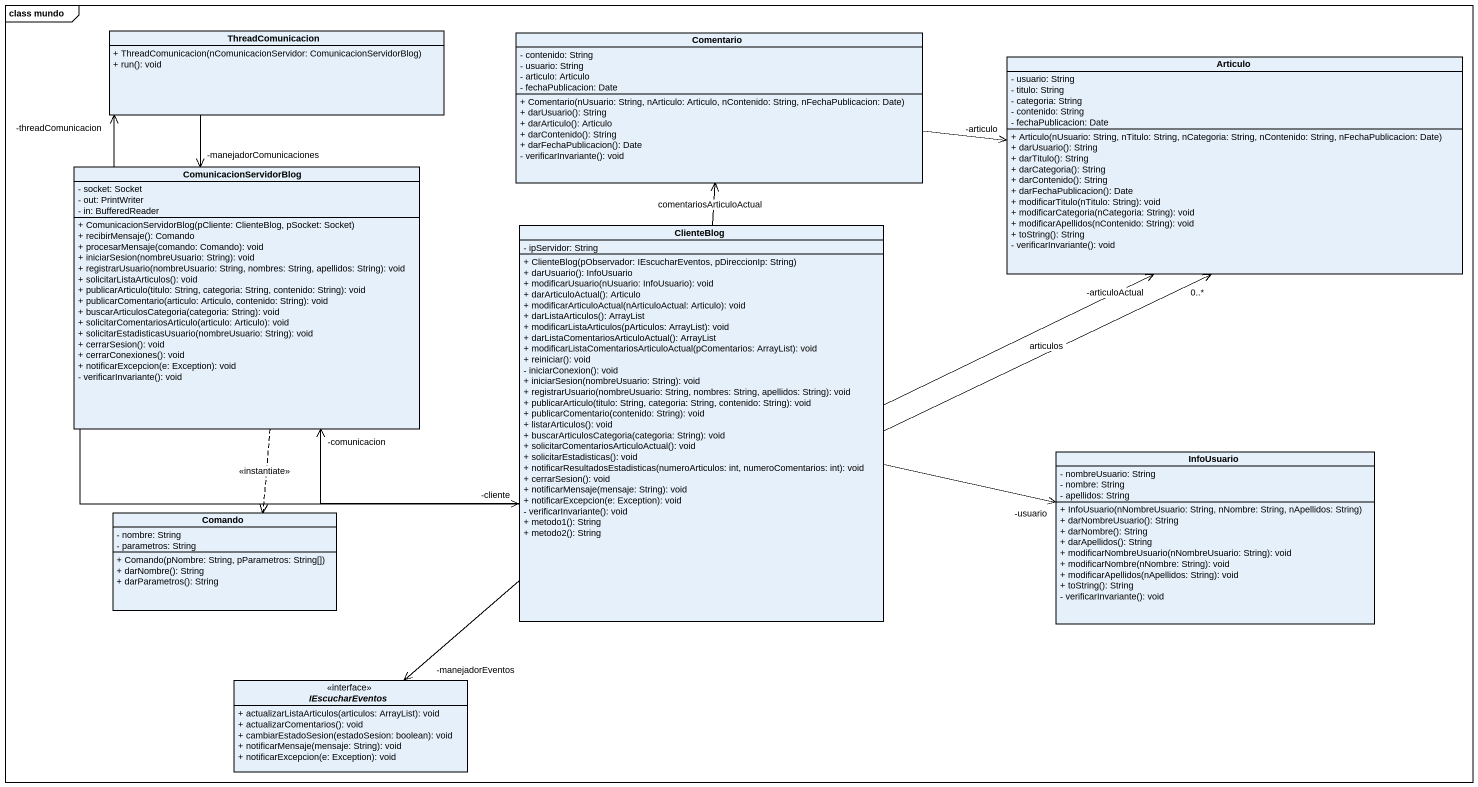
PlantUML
@startuml
mainframe class mundo
hide circle
hide empty members
skinparam classAttributeIconSize 0
class ThreadComunicacion {
  + ThreadComunicacion(nComunicacionServidor: ComunicacionServidorBlog)
  + run(): void
}
class Comentario {
  - contenido: String
  - usuario: String
  - articulo: Articulo
  - fechaPublicacion: Date
  + Comentario(nUsuario: String, nArticulo: Articulo, nContenido: String, nFechaPublicacion: Date)
  + darUsuario(): String
  + darArticulo(): Articulo
  + darContenido(): String
  + darFechaPublicacion(): Date
  - verificarInvariante(): void
}
class Articulo {
  - usuario: String
  - titulo: String
  - categoria: String
  - contenido: String
  - fechaPublicacion: Date
  + Articulo(nUsuario: String, nTitulo: String, nCategoria: String, nContenido: String, nFechaPublicacion: Date)
  + darUsuario(): String
  + darTitulo(): String
  + darCategoria(): String
  + darContenido(): String
  + darFechaPublicacion(): Date
  + modificarTitulo(nTitulo: String): void
  + modificarCategoria(nCategoria: String): void
  + modificarApellidos(nContenido: String): void
  + toString(): String
  - verificarInvariante(): void
}
class ComunicacionServidorBlog {
  - socket: Socket
  - out: PrintWriter
  - in: BufferedReader
  + ComunicacionServidorBlog(pCliente: ClienteBlog, pSocket: Socket)
  + recibirMensaje(): Comando
  + procesarMensaje(comando: Comando): void
  + iniciarSesion(nombreUsuario: String): void
  + registrarUsuario(nombreUsuario: String, nombres: String, apellidos: String): void
  + solicitarListaArticulos(): void
  + publicarArticulo(titulo: String, categoria: String, contenido: String): void
  + publicarComentario(articulo: Articulo, contenido: String): void
  + buscarArticulosCategoria(categoria: String): void
  + solicitarComentariosArticulo(articulo: Articulo): void
  + solicitarEstadisticasUsuario(nombreUsuario: String): void
  + cerrarSesion(): void
  + cerrarConexiones(): void
  + notificarExcepcion(e: Exception): void
  - verificarInvariante(): void
}
class ClienteBlog {
  - ipServidor: String
  + ClienteBlog(pObservador: IEscucharEventos, pDireccionIp: String)
  + darUsuario(): InfoUsuario
  + modificarUsuario(nUsuario: InfoUsuario): void
  + darArticuloActual(): Articulo
  + modificarArticuloActual(nArticuloActual: Articulo): void
  + darListaArticulos(): ArrayList
  + modificarListaArticulos(pArticulos: ArrayList): void
  + darListaComentariosArticuloActual(): ArrayList
  + modificarListaComentariosArticuloActual(pComentarios: ArrayList): void
  + reiniciar(): void
  - iniciarConexion(): void
  + iniciarSesion(nombreUsuario: String): void
  + registrarUsuario(nombreUsuario: String, nombres: String, apellidos: String): void
  + publicarArticulo(titulo: String, categoria: String, contenido: String): void
  + publicarComentario(contenido: String): void
  + listarArticulos(): void
  + buscarArticulosCategoria(categoria: String): void
  + solicitarComentariosArticuloActual(): void
  + solicitarEstadisticas(): void
  + notificarResultadosEstadisticas(numeroArticulos: int, numeroComentarios: int): void
  + cerrarSesion(): void
  + notificarMensaje(mensaje: String): void
  + notificarExcepcion(e: Exception): void
  - verificarInvariante(): void
  + metodo1(): String
  + metodo2(): String
}
class InfoUsuario {
  - nombreUsuario: String
  - nombre: String
  - apellidos: String
  + InfoUsuario(nNombreUsuario: String, nNombre: String, nApellidos: String)
  + darNombreUsuario(): String
  + darNombre(): String
  + darApellidos(): String
  + modificarNombreUsuario(nNombreUsuario: String): void
  + modificarNombre(nNombre: String): void
  + modificarApellidos(nApellidos: String): void
  + toString(): String
  - verificarInvariante(): void
}
class Comando {
  - nombre: String
  - parametros: String
  + Comando(pNombre: String, pParametros: String[])
  + darNombre(): String
  + darParametros(): String
}
interface IEscucharEventos <<interface>> {
  + actualizarListaArticulos(articulos: ArrayList): void
  + actualizarComentarios(): void
  + cambiarEstadoSesion(estadoSesion: boolean): void
  + notificarMensaje(mensaje: String): void
  + notificarExcepcion(e: Exception): void
}
ThreadComunicacion --> "-manejadorComunicaciones" ComunicacionServidorBlog
Comentario -right-> "-articulo" Articulo
ComunicacionServidorBlog -up-> "-threadComunicacion" ThreadComunicacion
ComunicacionServidorBlog -right-> "-cliente" ClienteBlog
ComunicacionServidorBlog ..> Comando : <<instantiate>>
ClienteBlog -up-> Comentario : comentariosArticuloActual
ClienteBlog -right-> "-articuloActual" Articulo
ClienteBlog -right-> "0..*" Articulo : articulos
ClienteBlog -left-> "-comunicacion" ComunicacionServidorBlog
ClienteBlog -right-> "-usuario" InfoUsuario
ClienteBlog --> "-manejadorEventos" IEscucharEventos
@enduml
